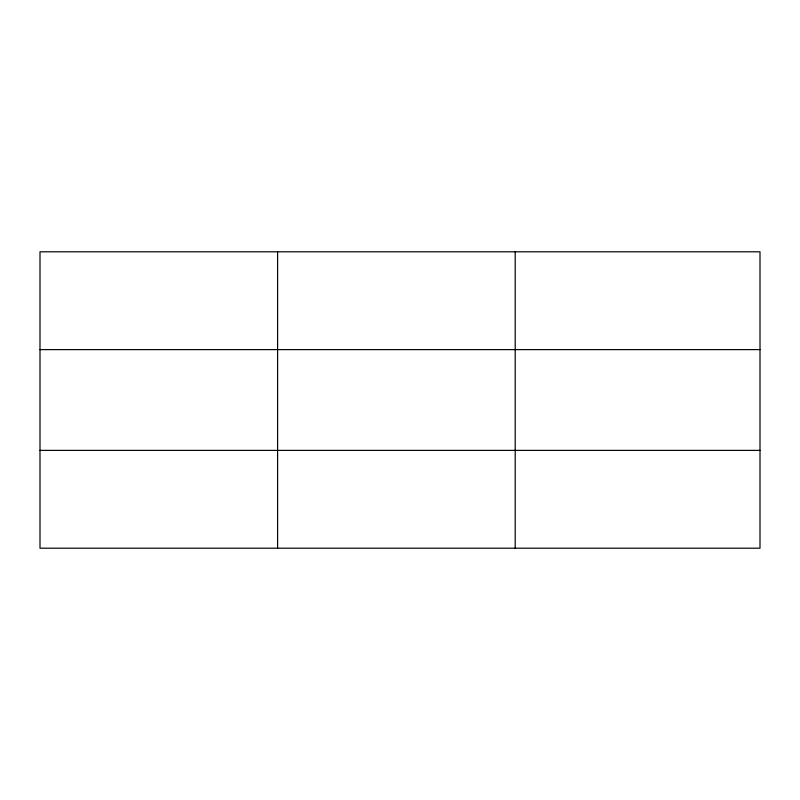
<?xml version="1.0" encoding="UTF-8"?>
<svg xmlns="http://www.w3.org/2000/svg" width="800" height="800" viewBox="0 0 800 800"><rect width="100%" height="100%" fill="white"/><g stroke="black" fill="none" stroke-linecap="round" stroke-linejoin="round"><path stroke-width="1.2" d="M277.6 251.8L277.6 548.2M515.2 251.8L515.2 548.2M760 349.61L760 251.8L40 251.8L40 548.2L760 548.2L760 349.61L40 349.61M40 450.39L760 450.39"/></g></svg>
